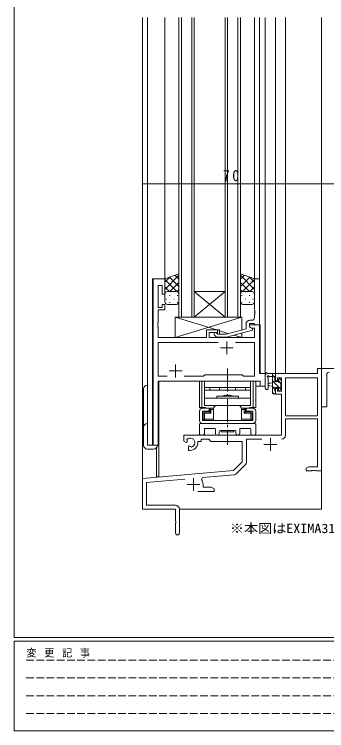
# Model space of a CAD drawing. Units: millimetres on the paper. Extents: x -420 to 373, y -297 to 267.
# Drawn here: x -417.7 to -295.7, y -297 to -17.4 of the extents above; entities that cross this region are included whole.
import ezdxf
from ezdxf.enums import TextEntityAlignment as Align

# ---------------------------------------------------------------- set-up
doc = ezdxf.new("R2010")
doc.units = ezdxf.units.MM
doc.linetypes.add('CHAIN2', pattern=[12, 9, -1, 1, -1])
doc.linetypes.add('DASHED3', pattern=[4, 3, -1])
for name, color, linetype, lineweight in [('0-1_YKK_ZWAK', 7, 'Continuous', 9), ('0-3_YKK_11', 7, 'Continuous', 9), ('0-4_YKK_12', 2, 'Continuous', 9), ('0-6_YKK_13', 4, 'Continuous', 9), ('0-7_YKK_D', 6, 'Continuous', 9)]:
    doc.layers.add(name, color=color, linetype=linetype, lineweight=lineweight)
doc.layers.add('0-2_USER1', color=3, linetype='Continuous')
doc.styles.add('ＭＳ ゴシック', font='')
doc.styles.get('ＭＳ ゴシック').set_extended_font_data('MS Gothic')

msp = doc.modelspace()

# ---------------------------------------------------------------- linework, layer by layer
at = {"layer": '0-1_YKK_ZWAK'}
for p, q in [((-417.7, -260.6), (-417.7, 264.4)), ((352.3, -260.6), (-417.7, -260.6)), ((-417.7, -297), (-417.7, -262)), ((314.5, -262), (-417.7, -262)), ((-417.7, -297), (314.5, -297))]:
    msp.add_line(p, q, dxfattribs=at)
at = {"layer": '0-1_YKK_ZWAK', "linetype": 'DASHED3'}
for p, q in [((-413.101, -269.512), (-164.909, -269.512)), ((-413.101, -276.441), (-164.909, -276.441)), ((-413.101, -283.37), (-164.909, -283.37)), ((-413.101, -290.298), (-164.909, -290.298))]:
    msp.add_line(p, q, dxfattribs=at)
at = {"layer": '0-3_YKK_11'}
for p, q in [((-358.9, -120.6), (-363.5, -120.6)), ((-363.5, -120.6), (-363.5, -185.6)), ((-358.9, -126.6), (-358.9, -120.6)), ((-323.9, -120.6), (-323.9, -132.642)), ((-321.9, -120.6), (-323.9, -120.6)), ((-321.9, -138.6), (-321.9, -120.6)), ((-361.57, -123.3), (-359.9, -123.3)), ((-361.57, -131.8), (-361.57, -123.3)), ((-359.9, -123.3), (-359.9, -126.6)), ((-359.9, -126.6), (-358.9, -126.6)), ((-359.9, -130.6), (-359.9, -131.8)), ((-358.9, -130.6), (-359.9, -130.6)), ((-358.9, -132.8), (-358.9, -130.6)), ((-359.9, -131.8), (-361.57, -131.8)), ((-361.57, -132.8), (-358.9, -132.8)), ((-361.57, -137.642), (-361.57, -132.8)), ((-323.9, -132.642), (-323.78, -132.825)), ((-323.78, -133.375), (-323.9, -133.558)), ((-323.9, -133.558), (-323.9, -133.642)), ((-323.9, -133.642), (-323.78, -133.825)), ((-323.78, -132.825), (-323.78, -133.375)), ((-323.78, -133.825), (-323.78, -134.375)), ((-324.9, -136.8), (-325.7, -136.8)), ((-323.78, -134.375), (-323.9, -134.558)), ((-323.9, -134.558), (-323.9, -135.8)), ((-361.69, -137.825), (-361.57, -137.642)), ((-361.69, -138.375), (-361.69, -137.825)), ((-361.57, -138.558), (-361.69, -138.375)), ((-361.69, -138.825), (-361.57, -138.642)), ((-361.69, -139.375), (-361.69, -138.825)), ((-361.57, -139.558), (-361.69, -139.375)), ((-361.57, -138.642), (-361.57, -138.558)), ((-361.57, -143.6), (-361.57, -139.558)), ((-327.2, -138.3), (-327.2, -140.12)), ((-325.9, -138.1), (-324.1, -138.1)), ((-325.9, -139.4), (-325.9, -138.1)), ((-325.9, -138.6), (-325.9, -139.4)), ((-321.9, -138.6), (-325.9, -138.6)), ((-325.9, -139.4), (-325.034, -139.9)), ((-324.7, -140.093), (-325.9, -139.4)), ((-324.1, -138.1), (-323.9, -138.3)), ((-323.9, -138.3), (-323.6, -138.6)), ((-323.6, -138.6), (-321.9, -138.6)), ((-321.9, -157.6), (-321.9, -138.6)), ((-342.6, -140.6), (-342.6, -143.6)), ((-338.4, -140.6), (-342.6, -140.6)), ((-341.6, -141.6), (-338.4, -141.6)), ((-341.6, -143.6), (-341.6, -141.6)), ((-338.251, -142.2), (-338.676, -141.776)), ((-338.4, -141.6), (-338.4, -140.6)), ((-334.961, -142.2), (-338.251, -142.2)), ((-327.2, -140.12), (-334.961, -142.2)), ((-334.803, -143.4), (-324.7, -140.693)), ((-325.034, -139.9), (-323.83, -139.9)), ((-324.7, -140.693), (-324.7, -140.093)), ((-323.83, -139.9), (-323.83, -143.6)), ((-342.6, -143.6), (-361.57, -143.6)), ((-323.83, -143.6), (-341.6, -143.6)), ((-339.524, -142.624), (-338.749, -143.4)), ((-338.749, -143.4), (-334.803, -143.4)), ((-334.7, -145.1), (-334.7, -150.1)), ((-338.05, -145.53), (-361.57, -145.53)), ((-361.57, -145.53), (-361.57, -158.67)), ((-338.05, -145.53), (-361.57, -145.53)), ((-337.2, -147.6), (-332.2, -147.6)), ((-323.83, -145.53), (-331.35, -145.53)), ((-323.83, -158.67), (-323.83, -145.53)), ((-354.7, -154.1), (-354.7, -159.1)), ((-299.33, -155.6), (-299.33, -157.6)), ((-297.7, -155.6), (-299.33, -155.6)), ((-297.7, -195.6), (-297.7, -155.6)), ((-297.7, -157.1), (-297.7, -155.6)), ((-297.7, -155.6), (-277.7, -155.6)), ((-361.57, -158.67), (-358.05, -158.67)), ((-357.2, -156.6), (-352.2, -156.6)), ((-351.35, -158.67), (-343.87, -158.67)), ((-343.87, -158.67), (-343.3, -158.1)), ((-343.3, -158.1), (-328.7, -158.1)), ((-328.7, -158.1), (-328.13, -158.67)), ((-328.13, -158.67), (-323.83, -158.67)), ((-319.7, -157.6), (-321.9, -157.6)), ((-319.7, -162.6), (-319.7, -157.6)), ((-315.7, -157.6), (-315.7, -160.4)), ((-299.33, -157.6), (-315.7, -157.6)), ((-314.9, -159.23), (-313.4, -159.23)), ((-314.9, -160.4), (-314.9, -159.23)), ((-313.4, -159.23), (-313.4, -164.5)), ((-311.77, -159.23), (-311.77, -174.1)), ((-299.33, -159.23), (-311.77, -159.23)), ((-311.77, -159.23), (-311.77, -174.1)), ((-299.33, -174.1), (-299.33, -159.23)), ((-297.7, -170.6), (-297.7, -157.1)), ((-295.7, -158.1), (-295.7, -170.6)), ((-361.57, -160.6), (-321.63, -160.6)), ((-361.57, -185.6), (-361.57, -160.6)), ((-321.63, -160.6), (-321.63, -162.6)), ((-315.7, -160.4), (-314.9, -160.4)), ((-321.63, -162.6), (-319.7, -162.6)), ((-315.7, -163.4), (-315.7, -165.7)), ((-314.9, -163.4), (-315.7, -163.4)), ((-314.9, -164.5), (-314.9, -163.4)), ((-313.4, -164.5), (-314.9, -164.5)), ((-315.7, -165.7), (-313.4, -165.7)), ((-313.4, -165.7), (-313.4, -181.6)), ((-295.7, -170.6), (-297.7, -170.6)), ((-311.77, -174.1), (-299.33, -174.1)), ((-311.77, -175.3), (-299.33, -175.3)), ((-311.77, -181.63), (-311.77, -175.3)), ((-299.33, -175.3), (-299.33, -193.97)), ((-351.5, -181.6), (-351.5, -183.965)), ((-313.4, -181.6), (-351.5, -181.6)), ((-351.5, -183.965), (-350.6, -184.485)), ((-350.6, -184.485), (-350.25, -184.282)), ((-350.227, -183.778), (-350.265, -183.319)), ((-350.25, -184.282), (-350.227, -183.778)), ((-346, -184.1), (-344.7, -184.1)), ((-346, -184.6), (-346, -184.1)), ((-344.7, -183.23), (-341.77, -183.23)), ((-344.7, -184.1), (-344.7, -183.23)), ((-341.77, -183.23), (-340.9, -184.1)), ((-340.9, -184.1), (-328.7, -184.1)), ((-328.7, -184.1), (-328.7, -192.1)), ((-327.07, -183.23), (-321.05, -183.23)), ((-327.07, -192.361), (-327.07, -183.23)), ((-317.7, -182.8), (-317.7, -187.8)), ((-363.5, -185.6), (-361.57, -185.6)), ((-349.35, -185.841), (-349.7, -186.043)), ((-349.7, -186.043), (-349.7, -187.6)), ((-348.901, -186.074), (-349.35, -185.841)), ((-348.523, -186.336), (-348.901, -186.074)), ((-320.2, -185.3), (-315.2, -185.3)), ((-349.7, -187.6), (-349, -187.6)), ((-328.7, -192.1), (-332.084, -195.484)), ((-332.084, -195.484), (-367.7, -198.6)), ((-331.094, -196.799), (-327.363, -193.068)), ((-302.609, -193.97), (-303.7, -194.6)), ((-303.7, -194.6), (-303.7, -195.6)), ((-303.7, -195.6), (-301.658, -195.6)), ((-299.33, -193.97), (-302.609, -193.97)), ((-301.658, -195.6), (-301.475, -195.48)), ((-301.475, -195.48), (-300.925, -195.48)), ((-300.925, -195.48), (-300.742, -195.6)), ((-300.742, -195.6), (-300.658, -195.6)), ((-300.658, -195.6), (-300.475, -195.48)), ((-300.475, -195.48), (-299.925, -195.48)), ((-299.925, -195.48), (-299.742, -195.6)), ((-299.742, -195.6), (-297.7, -195.6)), ((-347.7, -198.4), (-347.7, -203.4)), ((-344.561, -198.941), (-344.18, -198.179)), ((-344.18, -198.179), (-331.714, -197.088)), ((-367.7, -198.6), (-367.7, -210.6)), ((-366.07, -200.094), (-351.07, -198.781)), ((-366.07, -208.97), (-366.07, -200.094)), ((-350.2, -200.9), (-345.2, -200.9)), ((-344, -201.97), (-344, -200.9)), ((-346.05, -203.6), (-339.7, -203.6)), ((-340.791, -201.97), (-344, -201.97)), ((-339.7, -202.6), (-340.791, -201.97)), ((-339.7, -203.6), (-339.7, -202.6)), ((-354.8, -208.97), (-366.07, -208.97)), ((-367.7, -210.6), (-354.7, -210.6)), ((-354.7, -210.6), (-354.7, -215.142)), ((-353.2, -219.85), (-353.2, -210.57)), ((-354.7, -215.142), (-354.58, -215.325)), ((-354.58, -215.875), (-354.7, -216.058)), ((-354.7, -216.058), (-354.7, -219.85)), ((-354.58, -215.325), (-354.58, -215.875))]:
    msp.add_line(p, q, dxfattribs=at)
for centre, radius, start, end in [((-325.7, -138.3), 1.5, 90, 179.99998), ((-324.9, -135.8), 1, 270, 359.99998), ((-339.1, -142.2), 0.6, 44.99998, 225), ((-294.7, -158.1), 1, 90, 179.99998), ((-313.37, -181.63), 1.6, 270, 359.99998), ((-349, -184.6), 1.8, 285.36687, 134.63312), ((-349, -184.6), 3, 270, 359.99998), ((-328.07, -192.361), 1, 314.99998, 359.99998), ((-331.801, -196.092), 1, 274.99998, 315.00002), ((-347.7, -200.9), 3.7, 0, 31.9633), ((-354.8, -210.57), 1.6, 0, 89.99998), ((-353.95, -219.85), 0.75, 179.99998, 0)]:
    msp.add_arc(centre, radius, start, end, dxfattribs=at)
at = {"layer": '0-4_YKK_12'}
for p, q in [((-367.7, -18.6), (-367.7, -210.6)), ((-365.7, -18.6), (-365.7, -185.6)), ((-358.9, -120.6), (-358.9, -18.6)), ((-353.4, -135.599), (-353.4, -18.6)), ((-352.4, -18.6), (-352.4, -135.599)), ((-348.4, -135.599), (-348.4, -18.6)), ((-347.4, -18.6), (-347.4, -135.599)), ((-335.4, -135.599), (-335.4, -18.6)), ((-334.4, -18.6), (-334.4, -135.599)), ((-330.4, -135.599), (-330.4, -18.6)), ((-329.4, -18.6), (-329.4, -135.599)), ((-323.9, -120.6), (-323.9, -18.6)), ((-321.9, -120.9), (-321.9, -18.6)), ((-319.7, -162.6), (-319.7, -18.6)), ((-315.7, -18.6), (-315.7, -157.6)), ((-311.8, -18.6), (-311.8, -157.6)), ((-297.7, -18.6), (-297.7, -210.6)), ((-358.9, -120.6), (-363.77, -120.6)), ((-363.77, -185.6), (-363.77, -120.6)), ((-335.4, -135.599), (-347.4, -125.599)), ((-347.4, -135.599), (-335.4, -125.599)), ((-347.4, -125.599), (-335.4, -125.599)), ((-347.4, -135.599), (-353.4, -135.599)), ((-347.4, -135.599), (-335.4, -135.599)), ((-329.4, -135.599), (-335.4, -135.599)), ((-322.2, -138.6), (-321.63, -138.6)), ((-321.63, -138.6), (-321.63, -157.598)), ((-311.8, -157.6), (-315.7, -157.6)), ((-361.5, -160.6), (-324.2, -160.6)), ((-361.5, -185.6), (-361.5, -160.6)), ((-361.2, -160.6), (-361.2, -197.9)), ((-323.4, -162.6), (-319.7, -162.6)), ((-365.7, -185.6), (-361.5, -185.6)), ((-362.2, -186.62), (-362.2, -197.9)), ((-361.2, -197.9), (-362.2, -197.9)), ((-367.7, -210.6), (-355, -210.6)), ((-353.2, -210.6), (-297.7, -210.6))]:
    msp.add_line(p, q, dxfattribs=at)
at = {"layer": '0-6_YKK_13'}
for p, q in [((-353.4, -118.636), (-358.9, -120.6)), ((-353.4, -119.252), (-358.9, -124.752)), ((-356.84, -119.864), (-358.9, -121.924)), ((-357.067, -119.945), (-353.4, -123.613)), ((-354.983, -119.201), (-353.4, -120.784)), ((-353.4, -126.6), (-353.4, -118.636)), ((-329.4, -118.636), (-323.9, -120.6)), ((-329.4, -126.6), (-329.4, -118.636)), ((-327.817, -119.201), (-329.4, -120.784)), ((-329.4, -119.252), (-323.9, -124.752)), ((-325.733, -119.945), (-329.4, -123.613)), ((-325.96, -119.864), (-323.9, -121.924)), ((-358.9, -120.6), (-358.9, -126.6)), ((-358.9, -120.941), (-354.241, -125.6)), ((-353.4, -122.081), (-356.919, -125.6)), ((-329.4, -122.081), (-325.881, -125.6)), ((-323.9, -120.941), (-328.559, -125.6)), ((-323.9, -120.6), (-323.9, -126.6)), ((-358.9, -123.77), (-357.07, -125.6)), ((-358.315, -125.69), (-358.28, -125.69)), ((-357.9, -125.6), (-354.4, -125.6)), ((-355.45, -125.69), (-355.25, -125.69)), ((-353.4, -124.909), (-354.091, -125.6)), ((-329.4, -124.909), (-328.709, -125.6)), ((-324.9, -125.6), (-328.4, -125.6)), ((-327.35, -125.69), (-327.55, -125.69)), ((-323.9, -123.77), (-325.73, -125.6)), ((-324.485, -125.69), (-324.52, -125.69)), ((-358.9, -129.6), (-358.9, -126.6)), ((-358.48, -128.52), (-358.28, -128.52)), ((-357.065, -127.105), (-356.865, -127.105)), ((-355.45, -128.52), (-355.25, -128.52)), ((-354.035, -127.105), (-353.835, -127.105)), ((-353.4, -126.6), (-353.4, -129.6)), ((-329.4, -126.6), (-329.4, -129.6)), ((-328.765, -127.105), (-328.965, -127.105)), ((-327.35, -128.52), (-327.55, -128.52)), ((-325.735, -127.105), (-325.935, -127.105)), ((-324.32, -128.52), (-324.52, -128.52)), ((-323.9, -129.6), (-323.9, -126.6)), ((-354.399, -130.6), (-357.9, -130.6)), ((-357.065, -129.935), (-356.865, -129.935)), ((-354.035, -129.935), (-353.835, -129.935)), ((-328.765, -129.935), (-328.965, -129.935)), ((-328.401, -130.6), (-324.9, -130.6)), ((-325.735, -129.935), (-325.935, -129.935)), ((-328.9, -135.6), (-354.9, -143.6)), ((-354.9, -135.6), (-338.65, -140.6)), ((-354.9, -135.6), (-354.9, -143.6)), ((-328.9, -135.6), (-354.9, -135.6)), ((-329.5, -135.6), (-353.5, -135.6)), ((-328.9, -140.576), (-328.9, -135.6)), ((-342.6, -140.6), (-337.6, -140.6)), ((-342.6, -143.6), (-342.6, -140.6)), ((-337.6, -140.6), (-337.6, -142.2)), ((-337.6, -140.923), (-334.154, -141.984)), ((-328.9, -143.6), (-328.9, -141.818)), ((-354.9, -143.6), (-342.6, -143.6)), ((-337.6, -143.4), (-337.6, -143.6)), ((-337.6, -143.4), (-337.6, -143.6)), ((-337.6, -143.6), (-328.9, -143.6)), ((-331.995, -142.648), (-328.9, -143.6)), ((-319.7, -163.328), (-319.7, -158.166)), ((-316, -157.6), (-318.68, -157.6)), ((-318.5, -163.328), (-318.497, -159.367)), ((-318.08, -158.8), (-316.9, -158.8)), ((-316.9, -157.6), (-316.9, -165.2)), ((-315.9, -159.217), (-316.9, -158.217)), ((-315.9, -160.7), (-315.9, -158.7)), ((-315.7, -158.5), (-315.7, -157.9)), ((-365.7, -162.1), (-365.7, -185.6)), ((-345.4, -160.6), (-345.4, -170.8)), ((-323.4, -160.6), (-345.4, -160.6)), ((-344.45, -160.6), (-344.45, -170.8)), ((-343.4, -160.6), (-343.4, -164.6)), ((-325.4, -164.6), (-325.4, -160.6)), ((-324.35, -160.6), (-324.35, -170.8)), ((-323.4, -160.6), (-323.4, -170.8)), ((-316.9, -161.3), (-318.044, -161.402)), ((-313.4, -163.962), (-316.9, -160.462)), ((-314.961, -160.7), (-315.9, -160.7)), ((-314.5, -159.9), (-314.5, -160.239)), ((-313.6, -161.517), (-314.287, -160.83)), ((-313.488, -160.188), (-313.988, -159.688)), ((-313.6, -163.3), (-313.6, -161.2)), ((-313.4, -161), (-313.4, -160.4)), ((-367.2, -185.6), (-367.2, -163.6)), ((-343.4, -163.1), (-325.4, -163.1)), ((-343.4, -170.1), (-343.4, -164.1)), ((-343.4, -164.1), (-325.4, -164.1)), ((-341.4, -163.1), (-341.4, -164.1)), ((-327.4, -163.1), (-341.4, -163.1)), ((-337.5, -164.1), (-337.5, -163.1)), ((-331.3, -164.1), (-331.3, -163.1)), ((-327.4, -164.1), (-327.4, -163.1)), ((-325.4, -164.1), (-325.4, -170.1)), ((-316.9, -162.5), (-318.044, -162.398)), ((-315.9, -163.707), (-316.9, -162.707)), ((-316.352, -165.5), (-316.9, -164.952)), ((-315.9, -163.1), (-314.5, -163.1)), ((-315.9, -164.4), (-315.9, -163.1)), ((-315.7, -165.2), (-315.7, -164.6)), ((-314.5, -163.1), (-314.5, -164)), ((-314.2, -164.3), (-313.7, -164.3)), ((-313.4, -164), (-313.4, -163.5)), ((-343.4, -167.2), (-325.4, -167.2)), ((-338.65, -166.4), (-330.15, -166.4)), ((-338.65, -167.2), (-338.65, -166.4)), ((-333.85, -166.1), (-334.15, -166.4)), ((-330.15, -166.4), (-330.15, -167.2)), ((-316.6, -165.5), (-316, -165.5)), ((-325.4, -170.1), (-343.4, -170.1)), ((-330.15, -170.1), (-338.65, -170.1)), ((-343.07, -170.8), (-345.4, -170.8)), ((-345.4, -172.3), (-345.4, -175.9)), ((-344.2, -171.1), (-341.65, -171.1)), ((-341.65, -172.3), (-344.2, -172.3)), ((-344.2, -172.3), (-344.2, -175.9)), ((-344, -173.3), (-343.95, -173.3)), ((-344, -173.3), (-344, -174.3)), ((-343.97, -170.8), (-343.97, -171.1)), ((-343.45, -173.1), (-343.745, -172.805)), ((-343.45, -173.1), (-340.9, -173.1)), ((-343.45, -175.4), (-343.45, -173.1)), ((-341.4, -172.6), (-343.25, -172.6)), ((-343.02, -171.1), (-343.02, -170.8)), ((-341.65, -171.1), (-341.65, -172.3)), ((-341.4, -172.6), (-341.4, -171.1)), ((-341.4, -171.1), (-339.85, -171.1)), ((-341.4, -172.6), (-340.9, -173.1)), ((-340.9, -171.6), (-340.9, -173.1)), ((-339.85, -171.3), (-339.85, -175.9)), ((-328.95, -171.1), (-327.4, -171.1)), ((-328.95, -171.3), (-328.95, -175.9)), ((-328.95, -171.6), (-327.9, -171.6)), ((-327.9, -171.6), (-327.4, -171.1)), ((-327.9, -171.6), (-327.9, -173.1)), ((-327.4, -172.6), (-327.9, -173.1)), ((-325.35, -173.1), (-327.9, -173.1)), ((-327.4, -172.6), (-327.4, -171.1)), ((-325.55, -172.6), (-327.4, -172.6)), ((-327.15, -171.1), (-324.6, -171.1)), ((-327.15, -171.1), (-327.15, -172.3)), ((-324.6, -172.3), (-327.15, -172.3)), ((-325.78, -170.8), (-325.78, -171.1)), ((-325.73, -170.8), (-323.4, -170.8)), ((-325.35, -173.1), (-325.055, -172.805)), ((-325.35, -175.4), (-325.35, -173.1)), ((-324.8, -173.3), (-324.85, -173.3)), ((-324.83, -170.8), (-324.83, -171.1)), ((-324.6, -172.3), (-324.6, -175.9)), ((-323.4, -175.9), (-323.4, -172.3)), ((-344.2, -175.9), (-324.6, -175.9)), ((-344.05, -175.9), (-344.05, -173.9)), ((-344.05, -175.9), (-342.1, -175.9)), ((-344, -174.3), (-343.95, -174.3)), ((-343.95, -175.2), (-343.95, -174.3)), ((-343.45, -175.4), (-343.745, -175.695)), ((-343.45, -175.4), (-339.85, -175.4)), ((-339.85, -175.9), (-343.25, -175.9)), ((-328.95, -175.4), (-325.35, -175.4)), ((-325.55, -175.9), (-328.95, -175.9)), ((-325.35, -175.4), (-325.055, -175.695)), ((-324.85, -175.2), (-324.85, -174.3)), ((-324.75, -173.9), (-324.75, -175.9)), ((-345.4, -177.4), (-345.4, -181.1)), ((-323.7, -177.1), (-345.1, -177.1)), ((-344.2, -177.1), (-324.6, -177.1)), ((-323.4, -181.1), (-323.4, -177.4)), ((-344.9, -181.6), (-343.97, -181.6)), ((-343.47, -181.1), (-343.47, -179.33)), ((-343.17, -179.03), (-339.45, -179.03)), ((-339.15, -179.33), (-339.15, -180.85)), ((-337.65, -180.85), (-337.65, -180.2)), ((-337.35, -179.9), (-331.45, -179.9)), ((-336.9, -179.9), (-336.9, -180.4)), ((-336.9, -179.9), (-331.9, -179.9)), ((-336.9, -180.4), (-331.9, -180.4)), ((-331.9, -179.9), (-331.9, -180.4)), ((-331.15, -180.2), (-331.15, -180.85)), ((-329.65, -180.85), (-329.65, -179.33)), ((-329.35, -179.03), (-325.63, -179.03)), ((-325.33, -179.33), (-325.33, -181.1)), ((-324.83, -181.6), (-323.9, -181.6)), ((-365.7, -185.6), (-361.8, -185.6)), ((-363.3, -187.1), (-365.7, -187.1))]:
    msp.add_line(p, q, dxfattribs=at)
at = {"layer": '0-6_YKK_13', "linetype": 'CHAIN2'}
msp.add_line((-334.4, -155.6), (-334.4, -185.4), dxfattribs=at)
at = {"layer": '0-6_YKK_13'}
for points in [[(-334.95, -166.1), (-334.65, -166.4), (-334.15, -166.4)], [(-341.4, -171.1), (-340.9, -171.6), (-339.85, -171.6)], [(-324.8, -173.3), (-324.8, -174.3), (-324.85, -174.3)], [(-342.1, -175.9), (-326.7, -175.9), (-324.75, -175.9)]]:
    msp.add_lwpolyline(points, dxfattribs=at)
for centre, radius, start, end in [((-357.9, -126.6), 1, 89.99976, 179.99976), ((-354.4, -126.6), 1, 359.99976, 89.99976), ((-328.4, -126.6), 1, 90.00009, 180.00009), ((-324.9, -126.6), 1, 0.00009, 90.00009), ((-357.9, -129.6), 1, 179.99976, 269.99976), ((-354.4, -129.6), 1, 269.99976, 359.99976), ((-328.4, -129.6), 1, 180.00009, 270.00009), ((-324.9, -129.6), 1, 270.00009, 0.00009), ((-319.4, -158.166), 0.3, 130.52878, 180), ((-319.79, -157.71), 0.3, 310.52878, 10.52878), ((-319.2, -157.6), 0.3, 30, 190.52878), ((-318.68, -157.3), 0.3, 210, 270), ((-318.6, -158.8), 0.3, 30, 250.81024), ((-318.797, -159.367), 0.3, 359.95976, 70.81024), ((-318.08, -158.5), 0.3, 210, 270), ((-316, -157.9), 0.3, 0, 90), ((-315.9, -158.5), 0.2, 270, 0), ((-365.7, -163.6), 1.5, 90, 180), ((-318, -161.9), 0.5, 95.09206, 264.90793), ((-314.961, -161), 0.3, 33.05573, 90), ((-314.5, -160.7), 0.25, 213.05573, 56.94426), ((-314.2, -159.9), 0.3, 45, 180), ((-314.2, -160.239), 0.3, 180, 236.94426), ((-313.6, -161), 0.2, 270, 0), ((-313.7, -160.4), 0.3, 0, 44.99998), ((-319.1, -163.328), 0.6, 179.95976, 359.95976), ((-315.9, -164.6), 0.2, 0, 90), ((-314.2, -164), 0.3, 180, 270), ((-313.7, -164), 0.3, 270, 0), ((-313.6, -163.5), 0.2, 0, 90), ((-334.4, -173.903), 7.823, 94.03607, 106.44467), ((-334.4, -173.903), 7.823, 73.55531, 85.96391), ((-316.6, -165.2), 0.3, 180, 270), ((-316, -165.2), 0.3, 270, 0), ((-338.65, -171.3), 1.2, 90, 180), ((-330.15, -171.3), 1.2, 0, 90), ((-344.2, -172.3), 1.2, 90, 180), ((-343.25, -173.3), 0.7, 90, 180), ((-325.55, -173.3), 0.7, 0, 90), ((-324.6, -172.3), 1.2, 0, 90), ((-344.2, -175.9), 1.2, 180, 270), ((-343.25, -175.2), 0.7, 180, 270), ((-325.55, -175.2), 0.7, 270, 0), ((-324.6, -175.9), 1.2, 270, 0), ((-365.7, -178.6), 1.5, 90, 180), ((-345.1, -177.4), 0.3, 90, 179.99998), ((-323.7, -177.4), 0.3, 0, 90), ((-344.9, -181.1), 0.5, 179.99998, 270), ((-343.97, -181.1), 0.5, 270, 0), ((-343.17, -179.33), 0.3, 90, 180), ((-339.45, -179.33), 0.3, 0, 89.99998), ((-338.4, -180.85), 0.75, 180, 0), ((-337.35, -180.2), 0.3, 90, 180), ((-331.45, -180.2), 0.3, 0, 90), ((-330.4, -180.85), 0.75, 179.99998, 0), ((-329.35, -179.33), 0.3, 90, 180), ((-325.63, -179.33), 0.3, 0, 90), ((-324.83, -181.1), 0.5, 180, 270), ((-323.9, -181.1), 0.5, 270, 0), ((-365.7, -185.6), 1.5, 180, 270), ((-363.3, -185.6), 1.5, 270, 0)]:
    msp.add_arc(centre, radius, start, end, dxfattribs=at)
at = {"layer": '0-7_YKK_D'}
for p, q in [((-367.7, -101.084), (-367.7, -82.6)), ((-367.7, -83.6), (-297.7, -83.6)), ((-297.7, -101.084), (-297.7, -82.6)), ((-297.7, -101.084), (-297.7, -82.6)), ((-297.7, -83.6), (-277.7, -83.6))]:
    msp.add_line(p, q, dxfattribs=at)
for centre, start, end in [((-367.7, -83.6), 0, 180), ((-367.7, -83.6), 180, 0), ((-297.7, -83.6), 0, 180), ((-297.7, -83.6), 0, 180), ((-297.7, -83.6), 180, 0), ((-297.7, -83.6), 180, 0)]:
    msp.add_arc(centre, 0.106, start, end, dxfattribs=at)

# ---------------------------------------------------------------- texts
at = {"layer": '0-1_YKK_ZWAK', "insert": (-412.986, -268.447), "char_height": 2.933, "attachment_point": 7, "style": 'ＭＳ ゴシック'}
msp.add_mtext('\\T1.16;変\\~更\\~記\\~事', dxfattribs=at)
at = {"layer": '0-2_USER1', "style": 'ＭＳ ゴシック', "width": 1.1}
msp.add_text('※本図はEXIMA31 たてすべり出し窓に取付けた例を示します。', height=3.666, dxfattribs=at).set_placement((-333.491, -220.976), align=Align.BOTTOM_LEFT)
at = {"layer": '0-7_YKK_D', "color": 3, "insert": (-336.22, -82.6), "char_height": 4.399, "attachment_point": 7, "style": 'ＭＳ ゴシック'}
msp.add_mtext('\\T1.36;\\W0.9;70', dxfattribs=at)

doc.saveas('drawing.dxf')
